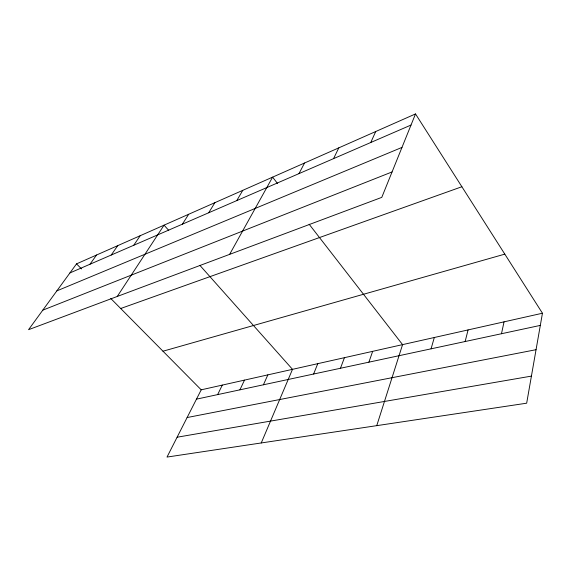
<?xml version="1.0" encoding="UTF-8"?>
<svg xmlns="http://www.w3.org/2000/svg" width="571" height="571" viewBox="0 0 571 571"><rect width="100%" height="100%" fill="white"/><g stroke="black" fill="none" stroke-linecap="round" stroke-linejoin="round"><path stroke-width="0.86" d="M542.45 313.229L526.669 403.197L167.01 457.071L201.213 389.829L542.45 313.229L415.51 113.929L76.528 263.873L28.55 329.695L381.785 197.366L415.51 113.929M501.481 333.728L504.043 321.851M465.144 341.522L468.077 329.924M431.062 348.831L434.317 337.504M376.753 425.652L402.569 344.627L309.132 224.217M368.895 362.164L372.663 351.343M340.466 368.266L344.441 357.682M313.607 374.026L317.762 363.67M261.24 442.953L292.509 369.337L199.893 265.372M263.409 384.79L267.856 374.876M370.779 142.493L375.704 131.537M239.927 389.829L244.488 380.122M217.644 394.611L222.305 385.097M333.543 158.638L338.817 147.853M298.976 173.627L304.543 163.02M229.628 254.366L272.603 177.146L277.513 183.469M236.779 200.592L242.782 190.336M208.7 212.769L214.867 202.684M182.385 224.175L188.68 214.268M117.255 296.463L164.063 225.152L168.745 230.413M133.735 245.266L140.209 235.709M111.209 255.037L117.74 245.644M89.975 264.245L96.549 255.016M69.919 272.938L411.013 125.049M56.843 290.882L401.977 147.411M42.789 310.16L392.056 171.942M120.702 308.504L461.882 186.738M162.985 351.215L504.814 254.138M196.474 399.15L540.316 325.399M187.117 417.544L536.055 349.695M177.11 437.222L531.423 376.111M76.528 263.873L81.525 268.927M110.788 298.49L201.213 389.829"/></g></svg>
